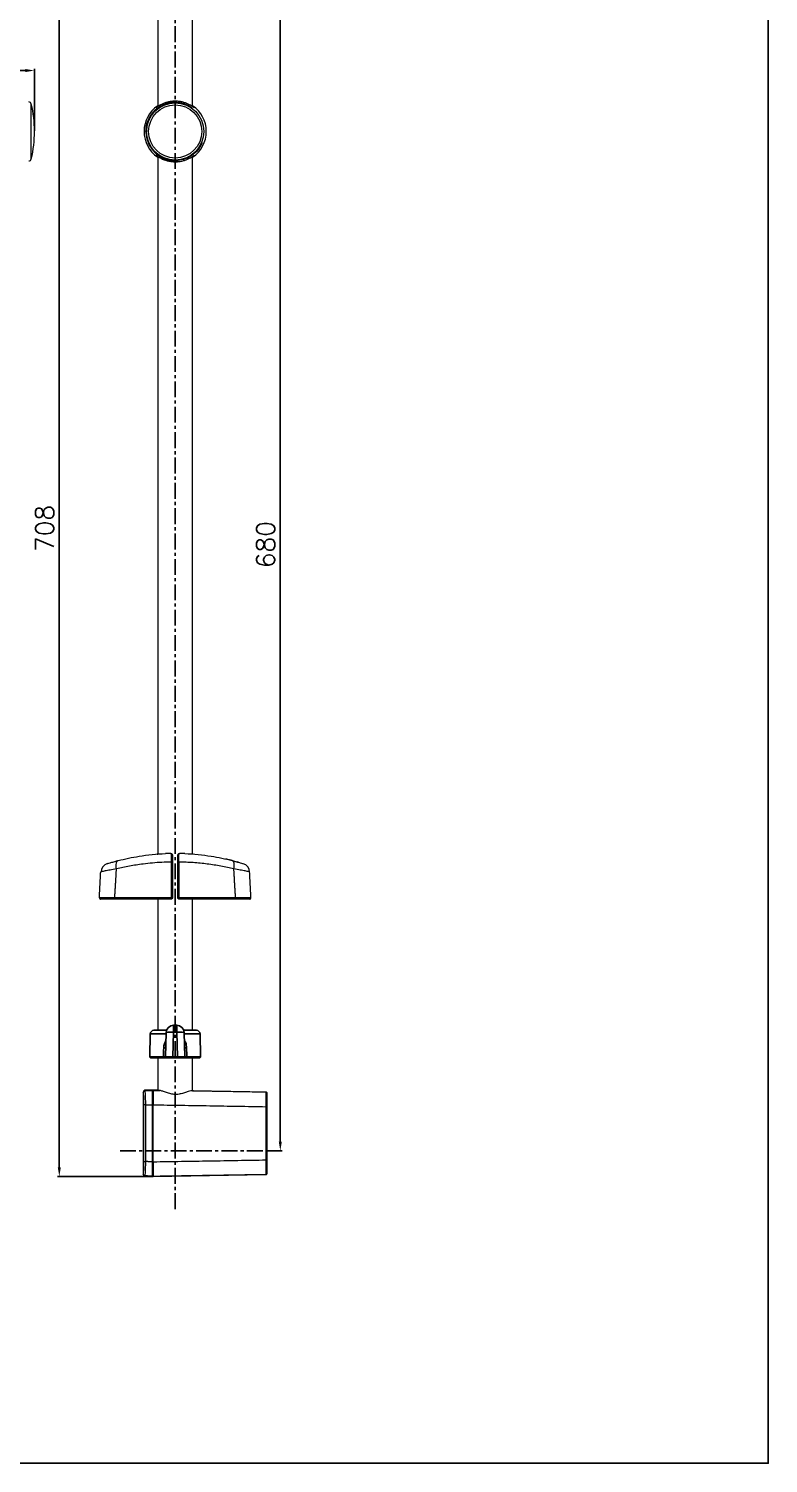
# Model space of a CAD drawing. Extents: x 277 to 1117, y -415 to 773.
# Drawn here: x 713 to 1117, y -415 to 369 of the extents above; entities that cross this region are included whole.
import ezdxf

# ---------------------------------------------------------------- set-up
doc = ezdxf.new("R2010")
doc.units = 0
doc.header["$LTSCALE"] = 23.1
doc.header["$MEASUREMENT"] = 0
doc.linetypes.add('CENTER', pattern=[0.6, 0.375, -0.075, 0.075, -0.075])
doc.layers.get('0').update_dxf_attribs({"linetype": 'CONTINUOUS'})
doc.layers.get('Defpoints').update_dxf_attribs({"linetype": 'CONTINUOUS'})
doc.styles.get("Standard").update_dxf_attribs({"font": 'txt.shx', "bigfont": 'whgtxt.shx'})
doc.dimstyles.get("Standard").update_dxf_attribs({"dimtxt": 2.5, "dimasz": 0.18, "dimexe": 0.18, "dimexo": 0.0625, "dimgap": 0.09, "dimtad": 0, "dimtih": 1, "dimtoh": 1, "dimdec": 4, "dimzin": 0, "dimdsep": 46, "dimtxsty": 'Standard', "dimcen": 0.09, "dimadec": 0, "dimazin": 0, "dimtp": 0.001, "dimtm": 0.001, "dimtfac": 1, "dimtdec": 4, "dimtofl": 0, "dimtmove": 0, "dimatfit": 0, "dimfxl": 0, "dimtolj": 1, "dimtzin": 0, "dimarcsym": 0})

# ---------------------------------------------------------------- blocks, each defined once
blk = doc.blocks.new('*D86')
at = {"color": 2, "lineweight": -2, "transparency": 16777216}
for p, q in [((843.54, 435.75), (851.68, 435.75)), ((850.68, 430.75), (850.68, -239.25)), ((843.54, -244.25), (851.68, -244.25))]:
    blk.add_line(p, q, dxfattribs=at)
at = {"color": 2, "transparency": 16777216}
for points in [[(849.85, 430.75), (851.51, 430.75), (850.68, 435.75)], [(849.85, -239.25), (851.51, -239.25), (850.68, -244.25)]]:
    blk.add_solid(points, dxfattribs=at)
at = {"layer": 'Defpoints', "color": 0, "transparency": 16777216}
for p in [(843.24, 435.75), (843.24, -244.25), (850.68, -244.25)]:
    blk.add_point(p, dxfattribs=at)
at = {"color": 2, "transparency": 16777216, "insert": (842.68, 86.92), "char_height": 10, "attachment_point": 5, "rotation": 90}
blk.add_mtext('\\A1;680', dxfattribs=at)
blk = doc.blocks.new('*D87')
at = {"color": 2, "lineweight": -2, "transparency": 16777216}
for p, q in [((780.94, 449.83), (728.93, 449.83)), ((729.93, 444.83), (729.93, -253.32)), ((780.94, -258.32), (728.93, -258.32))]:
    blk.add_line(p, q, dxfattribs=at)
at = {"color": 2, "transparency": 16777216}
for points in [[(729.09, 444.83), (730.76, 444.83), (729.93, 449.83)], [(729.09, -253.32), (730.76, -253.32), (729.93, -258.32)]]:
    blk.add_solid(points, dxfattribs=at)
at = {"layer": 'Defpoints', "color": 0, "transparency": 16777216}
for p in [(781.24, 449.83), (729.93, -258.32), (781.24, -258.32)]:
    blk.add_point(p, dxfattribs=at)
at = {"color": 2, "transparency": 16777216, "insert": (721.93, 95.75), "char_height": 10, "attachment_point": 5, "rotation": 90}
blk.add_mtext('\\A1;708', dxfattribs=at)
blk = doc.blocks.new('*D91')
at = {"color": 2, "lineweight": -2, "transparency": 16777216}
for p, q in [((513.45, -105.69), (513.45, 346.94)), ((518.45, 345.94), (711.36, 345.94)), ((716.36, 312.95), (716.36, 346.94))]:
    blk.add_line(p, q, dxfattribs=at)
at = {"color": 2, "transparency": 16777216}
for points in [[(518.45, 346.77), (518.45, 345.1), (513.45, 345.94)], [(711.36, 346.77), (711.36, 345.1), (716.36, 345.94)]]:
    blk.add_solid(points, dxfattribs=at)
at = {"layer": 'Defpoints', "color": 0, "transparency": 16777216}
for p in [(716.36, 345.94), (716.36, 312.65), (513.45, -105.99)]:
    blk.add_point(p, dxfattribs=at)
at = {"color": 2, "transparency": 16777216, "insert": (614.9, 353.94), "char_height": 10, "attachment_point": 5}
blk.add_mtext('\\A1;203', dxfattribs=at)

msp = doc.modelspace()

# ---------------------------------------------------------------- linework, layer by layer
at = {"color": 1, "linetype": 'CENTER'}
for p, q in [((793.243, 453.29), (793.243, -277.065)), ((763.118, -244.245), (848.966, -244.245))]:
    msp.add_line(p, q, dxfattribs=at)
at = {"color": 7, "linetype": 'Continuous', "lineweight": 15}
for p, q in [((783.693, 402.493), (783.693, 326.25)), ((802.793, 326.249), (802.793, 402.986)), ((783.693, 298.576), (783.693, -82.103)), ((802.793, -82.102), (802.793, 298.576)), ((761.769, -85.824), (760.813, -86.005)), ((783.347, -82.135), (783.349, -82.136)), ((822.905, -85.304), (821.93, -85.09)), ((823.23, -85.375), (822.905, -85.304)), ((791.743, -86.504), (791.743, -106.015)), ((794.743, -106.015), (794.743, -86.504)), ((791.043, -106.725), (760.541, -106.725)), ((783.693, -106.725), (782.993, -106.725)), ((783.693, -106.725), (783.693, -178.394)), ((791.743, -106.025), (791.743, -106.015)), ((794.743, -106.025), (794.743, -106.015)), ((825.945, -106.725), (795.443, -106.725)), ((802.793, -178.394), (802.793, -106.725)), ((803.493, -106.725), (802.807, -106.725)), ((783.693, -193.394), (783.693, -211.14)), ((802.793, -211.478), (802.793, -193.394)), ((780.938, -211.047), (776.725, -211.12)), ((783.184, -211.082), (781.243, -211.048)), ((781.243, -211.197), (781.243, -219.063)), ((781.243, -211.502), (781.243, -211.347)), ((781.243, -219.072), (781.243, -211.502)), ((842.949, -212.125), (803.312, -211.433)), ((775.744, -212.119), (775.744, -257.245)), ((781.243, -250.195), (781.243, -219.063)), ((843.245, -231.378), (843.242, -231.378)), ((843.243, -240.861), (843.244, -244.536)), ((781.243, -250.195), (781.243, -258.03)), ((843.243, -247.932), (843.243, -244.258)), ((776.723, -258.243), (779.938, -258.299)), ((781.243, -258.322), (842.949, -257.245)), ((781.243, -258.322), (781.243, -258.03))]:
    msp.add_line(p, q, dxfattribs=at)
at = {"color": 2, "linetype": 'Continuous', "lineweight": 15}
for p, q in [((714.64, 313.389), (714.64, 327.604)), ((714.64, 297.69), (714.64, 313.389)), ((791.23, -105.989), (760.235, -105.989)), ((791.743, -106.025), (791.23, -106.025)), ((795.257, -106.025), (794.743, -106.025)), ((826.252, -105.989), (795.257, -105.989))]:
    msp.add_line(p, q, dxfattribs=at)
for p, q in [((781.659, -178.394), (788.58, -178.394)), ((787.912, -192.876), (788.379, -179.513)), ((797.907, -178.394), (804.827, -178.394)), ((798.108, -179.513), (798.574, -192.876)), ((779.659, -180.359), (779.44, -192.885)), ((807.046, -192.885), (806.828, -180.359)), ((787.072, -193.394), (779.94, -193.394)), ((791.908, -193.394), (788.412, -193.394)), ((794.579, -193.394), (791.908, -193.394)), ((798.075, -193.394), (794.579, -193.394)), ((806.546, -193.394), (799.415, -193.394))]:
    msp.add_line(p, q)
at = {"color": 2}
for p, q in [((792.376, -179.443), (791.908, -192.867)), ((794.579, -192.867), (794.11, -179.443)), ((788.349, -180.359), (779.659, -180.359)), ((806.828, -180.359), (798.137, -180.359)), ((779.44, -192.885), (786.84, -192.885)), ((791.908, -193.394), (791.908, -192.867)), ((791.908, -192.867), (794.579, -192.867)), ((794.579, -193.394), (794.579, -192.867)), ((799.647, -192.885), (807.046, -192.885))]:
    msp.add_line(p, q, dxfattribs=at)
msp.add_lwpolyline([(277.37, -414.94), (1117.37, -414.94), (1117.37, 773.06), (277.37, 773.06)], close=True)
at = {"color": 2, "linetype": 'Continuous', "lineweight": 15, "flags": 128}
for points in [[(794.972, 296.973), (797.963, 297.615), (800.937, 298.902), (803.378, 300.577), (805.368, 302.551), (806.917, 304.714), (807.684, 306.129), (807.9, 306.547), (807.763, 306.145), (807.084, 304.725), (805.776, 302.733), (804.655, 301.44), (803.28, 300.176), (800.732, 298.487), (797.838, 297.304), (794.756, 296.717)], [(794.318, 296.683), (794.504, 296.696), (794.756, 296.717)], [(794.972, 296.973), (794.804, 296.954), (794.567, 296.932)], [(761.176, -90.252), (761.048, -89.403), (760.991, -88.587), (761.007, -87.832), (761.095, -87.16), (761.252, -86.593), (761.473, -86.147), (761.753, -85.837), (762.081, -85.672)], [(825.31, -90.252), (825.438, -89.403), (825.495, -88.587), (825.48, -87.832), (825.392, -87.16), (825.235, -86.593), (825.013, -86.147), (824.734, -85.837), (824.406, -85.672)], [(760.541, -106.725), (760.48, -106.711), (760.42, -106.668), (760.366, -106.599), (760.319, -106.507), (760.281, -106.395), (760.253, -106.267), (760.238, -106.13), (760.235, -105.989)], [(791.23, -106.025), (791.23, -106.021), (791.23, -106.016), (791.23, -106.011), (791.23, -106.007), (791.23, -106.002), (791.23, -105.998), (791.23, -105.993), (791.23, -105.989)], [(825.945, -106.725), (826.007, -106.711), (826.066, -106.668), (826.121, -106.599), (826.168, -106.507), (826.206, -106.395), (826.233, -106.267), (826.249, -106.13), (826.252, -105.989)], [(780.936, -250.198), (780.936, -246.308), (780.936, -242.418), (780.936, -238.527), (780.936, -234.637), (780.936, -230.747), (780.936, -226.856), (780.936, -222.966), (780.936, -219.076)], [(843.244, -212.522), (843.244, -212.479), (843.244, -212.449), (843.243, -212.431), (843.243, -212.425), (843.243, -212.425), (843.243, -212.432), (843.243, -212.451), (843.243, -212.483), (843.243, -212.527)], [(842.947, -249.208), (842.947, -245.571), (842.947, -241.934), (842.947, -238.297), (842.947, -234.659), (842.947, -231.022), (842.947, -227.384), (842.947, -223.747), (842.947, -220.11)], [(843.242, -220.114), (843.242, -223.75), (843.242, -227.386), (843.242, -231.023), (843.242, -234.659), (843.242, -238.295), (843.242, -241.931), (843.242, -245.568), (843.242, -249.204)]]:
    msp.add_lwpolyline(points, dxfattribs=at)
at = {"color": 7, "linetype": 'Continuous', "lineweight": 15, "flags": 128}
for points in [[(783.693, -82.097), (783.462, -82.117), (783.338, -82.129), (783.347, -82.135)], [(790.849, -81.899), (790.876, -81.884), (790.887, -81.886)], [(795.599, -81.886), (795.611, -81.884), (795.638, -81.899)], [(803.064, -82.157), (803.07, -82.138), (802.793, -82.098)], [(843.242, -231.392), (843.242, -229.984), (843.242, -228.577), (843.242, -227.169), (843.242, -225.761), (843.242, -224.354), (843.242, -222.946), (843.242, -221.539), (843.242, -220.131)], [(843.245, -220.099), (843.245, -223.735), (843.245, -227.371), (843.245, -231.008), (843.245, -234.644), (843.245, -238.28), (843.245, -241.917), (843.245, -245.553), (843.245, -249.189)], [(843.245, -220.118), (843.245, -221.525), (843.245, -222.933), (843.245, -224.34), (843.245, -225.748), (843.245, -227.155), (843.245, -228.563), (843.245, -229.971), (843.245, -231.378)], [(843.243, -244.258), (843.243, -243.479), (843.243, -242.561), (843.243, -241.642), (843.243, -240.864), (843.243, -240.343), (843.243, -240.159), (843.243, -240.342), (843.243, -240.861)], [(843.244, -244.536), (843.244, -245.314), (843.244, -246.233), (843.244, -247.151), (843.244, -247.93), (843.244, -248.451), (843.244, -248.634), (843.243, -248.452), (843.243, -247.932)], [(843.006, -257.236), (843.088, -257.208), (843.153, -257.159), (843.196, -257.106), (843.222, -257.056), (843.235, -257.016), (843.239, -256.993), (843.241, -256.981), (843.242, -256.972), (843.243, -256.963), (843.243, -256.954), (843.243, -256.942), (843.244, -256.867), (843.244, -256.755)]]:
    msp.add_lwpolyline(points, dxfattribs=at)
at = {"color": 2, "flags": 128}
for points in [[(786.84, -192.885), (786.95, -189.396), (786.996, -187.934)], [(799.491, -187.934), (799.617, -191.932), (799.647, -192.885)], [(786.84, -192.885), (786.843, -192.984), (786.856, -193.079), (786.877, -193.167), (786.906, -193.244), (786.941, -193.307), (786.982, -193.355), (787.026, -193.384), (787.072, -193.394)], [(799.415, -193.394), (799.461, -193.384), (799.505, -193.355), (799.545, -193.307), (799.581, -193.244), (799.609, -193.167), (799.631, -193.079), (799.643, -192.984), (799.647, -192.885)]]:
    msp.add_lwpolyline(points, dxfattribs=at)
at = {"color": 2, "linetype": 'Continuous', "lineweight": 15}
msp.add_circle((793.243, 312.633), 15.677, dxfattribs=at)
at = {"color": 7, "linetype": 'Continuous', "lineweight": 15}
msp.add_circle((793.243, 312.633), 14.527, dxfattribs=at)
for centre, radius, start, end in [((713.179, 327.265), 1.5, 13.093972, 89.5), ((650.334, 312.647), 66.023, 0, 13.093972), ((793.243, 312.633), 16.994, 124.192607, 235.807393), ((793.243, 312.633), 16.994, 124.1927, 235.8073), ((793.243, 312.633), 16.994, 0, 55.807393), ((793.243, 312.633), 16.994, 0, 55.8073), ((650.334, 312.647), 66.023, 346.906028, 0), ((793.243, 312.633), 16.994, 304.192607, 0), ((793.243, 312.633), 16.994, 304.1927, 0), ((713.179, 298.03), 1.5, 270.5, 346.906028), ((790.984, -82.663), 0.783, 16.634899, 97.111587), ((795.505, -82.667), 0.787, 83.088974, 163.164771), ((757.661, -92.064), 4.945, 107.436076, 177.393418), ((828.93, -92.154), 5, 3, 72.699329), ((752.524, -106.025), 0.7, 177, 270), ((833.962, -106.025), 0.7, 270, 3.000261), ((776.744, -212.12), 1, 91.007362, 180.478429), ((780.957, -211.322), 0.278, 16.750088, 105.122186), ((789.14, -211.17), 8.203, 179.137136, 180.248373), ((780.943, -211.506), 0.3, 0.049495, 91.03542), ((842.928, -212.453), 0.323, 347.917229, 86.256279), ((847.517, -213.414), 4.274, 178.948186, 180.296946), ((838.008, -213.419), 5.236, 359.875509, 0.917218), ((776.744, -257.244), 1, 179.497119, 268.98871), ((781.806, -258.264), 1.869, 179.883473, 181.091659), ((780.943, -257.953), 0.3, 268.9862, 0.000003), ((780.943, -257.953), 0.3, 268.965671, 359.972209)]:
    msp.add_arc(centre, radius, start, end, dxfattribs=at)
at = {"color": 2, "linetype": 'Continuous', "lineweight": 15}
for centre, radius, start, end in [((791.258, -82.542), 0.486, 1.983993, 93.120923), ((795.229, -82.542), 0.486, 86.878852, 178.015817), ((791.36, -88.971), 2.496, 81.171303, 92.994978), ((795.126, -88.971), 2.496, 87.005022, 98.828697), ((791.36, -108.479), 2.494, 81.167618, 92.996551), ((795.126, -108.479), 2.494, 87.003415, 98.832374), ((777.881, -106.016), 17.375, 359.96882, 0.089502), ((776.831, -212.275), 1.001, 91.086447, 179.855097), ((776.95, -238.871), 19.733, 89.427293, 92.273229), ((781.013, -224.364), 5.289, 87.529407, 90.837437), ((847.283, -212.205), 4.335, 178.944112, 180.294332), ((842.943, -212.527), 0.3, 0.023277, 89.038643), ((843.021, -225.438), 5.328, 87.626924, 90.797742), ((776.948, -232.387), 17.751, 267.477218, 270.641101), ((781.013, -245.449), 4.749, 269.075215, 272.759257), ((843.02, -244.436), 4.772, 269.121683, 272.662119), ((776.84, -256.963), 1.001, 180.330364, 268.906188), ((780.943, -257.729), 0.299, 268.874374, 359.857324), ((927.591, -257.833), 146.654, 180.076309, 180.163821), ((842.943, -256.76), 0.3, 270.913467, 359.910274), ((862.012, -257.08), 19.064, 179.939775, 180.49654)]:
    msp.add_arc(centre, radius, start, end, dxfattribs=at)
for centre, radius, start, end in [((781.659, -180.394), 2, 90, 179), ((792.376, -179.653), 4, 91.210876, 178), ((793.243, -220.668), 45.024, 88.789124, 91.210876), ((794.11, -179.653), 4, 2, 88.789124), ((804.828, -180.394), 2, 1, 90), ((779.94, -192.894), 0.5, 179, 270), ((788.412, -192.894), 0.5, 178, 270), ((798.075, -192.894), 0.5, 270, 2), ((806.546, -192.894), 0.5, 270, 1)]:
    msp.add_arc(centre, radius, start, end)
at = {"color": 2}
for centre, radius, start, end in [((790.712, -198.631), 19.259, 85.041527, 96.957318), ((-47.336, -196.278), 839.882, 1.148485, 1.40708), ((793.243, -220.458), 41.024, 88.789124, 91.210876), ((1632.87, -196.255), 838.928, 178.592829, 178.851718), ((795.775, -198.631), 19.259, 83.042667, 94.958487)]:
    msp.add_arc(centre, radius, start, end, dxfattribs=at)
for centre, major_axis, start_param, end_param in [((791.914, -192.894), (-4.002, 0.017), -1.5691694, -0.0001996), ((794.573, -192.894), (4.002, 0.017), 0.0001996, 1.5691694)]:
    msp.add_ellipse(centre, major_axis=major_axis, ratio=0.0065319, start_param=start_param, end_param=end_param, dxfattribs=at)
at = {"color": 7, "linetype": 'Continuous', "lineweight": 15}
for points, knots in [([(803.577, 325.724), (803.523, 325.757), (803.414, 325.821), (802.741, 326.294), (801.757, 326.911), (800.466, 327.593), (798.909, 328.24), (797.115, 328.774), (795.13, 329.121), (793.042, 329.227), (790.96, 329.072), (789.004, 328.681), (787.23, 328.117), (786.26, 327.671), (785.775, 327.449)], [0, 0, 0, 0, 0.082339, 0.1649161, 0.2478693, 0.3311875, 0.4142079, 0.4978197, 0.5810614, 0.6648877, 0.7488513, 0.8325599, 0.9163112, 1, 1, 1, 1]), ([(782.986, 325.776), (782.952, 325.754), (782.846, 325.687), (783.074, 325.899), (783.5, 326.22), (783.693, 326.365)], [0, 0, 0, 0, 0.2026082, 0.6386037, 1, 1, 1, 1]), ([(785.775, 327.449), (785.344, 327.223), (784.484, 326.773), (783.593, 326.189), (783.055, 325.808), (783.004, 325.784), (782.986, 325.776)], [0, 0, 0, 0, 0.2845746, 0.5681006, 0.8486627, 1, 1, 1, 1]), ([(802.793, 326.367), (802.811, 326.355), (803.133, 326.137), (803.473, 325.834), (803.543, 325.761), (803.577, 325.724)], [0, 0, 0, 0, 0.0280876, 0.51403, 1, 1, 1, 1]), ([(783.693, 298.903), (783.627, 298.95), (783.271, 299.198), (782.939, 299.494), (782.93, 299.521), (782.926, 299.534)], [0, 0, 0, 0, 0.1031755, 0.5521525, 1, 1, 1, 1]), ([(783.061, 299.443), (783.115, 299.408), (783.259, 299.314), (783.917, 298.85), (784.656, 298.421), (785.026, 298.206)], [0, 0, 0, 0, 0.226756, 0.6127179, 1, 1, 1, 1]), ([(785.026, 298.206), (785.457, 297.98), (786.318, 297.53), (787.952, 296.896), (789.793, 296.397), (791.814, 296.098), (793.915, 296.05), (795.981, 296.262), (797.903, 296.699), (799.611, 297.294), (801.057, 297.967), (802.229, 298.64), (803.056, 299.186), (803.501, 299.507), (803.51, 299.498), (803.512, 299.496)], [0, 0, 0, 0, 0.0811678, 0.161976, 0.2432328, 0.3244343, 0.4057274, 0.4873856, 0.5688082, 0.6499969, 0.7311604, 0.8116439, 0.8921793, 0.9724913, 1, 1, 1, 1]), ([(803.512, 299.496), (803.54, 299.512), (803.611, 299.551), (803.345, 299.307), (802.94, 299.011), (802.793, 298.904)], [0, 0, 0, 0, 0.2926768, 0.7438968, 1, 1, 1, 1]), ([(756.286, -87.314), (756.337, -87.298), (756.491, -87.25), (757.672, -86.891), (759.249, -86.427), (760.535, -86.085), (760.996, -85.963)], [0, 0, 0, 0, 0.1613566, 0.4870783, 0.8162421, 1, 1, 1, 1]), ([(762.081, -85.672), (763.939, -85.215), (767.646, -84.304), (771.558, -83.629), (773.509, -83.293)], [0, 0, 0, 0, 0.5011556, 1, 1, 1, 1]), ([(773.509, -83.293), (775.858, -82.951), (780.574, -82.264), (785.442, -81.982), (787.886, -81.84)], [0, 0, 0, 0, 0.4980819, 1, 1, 1, 1]), ([(783.351, -82.117), (783.346, -82.117), (783.339, -82.117), (783.64, -82.095), (783.693, -82.091)], [0, 0, 0, 0, 0.8243081, 1, 1, 1, 1]), ([(791.743, -82.525), (791.743, -82.713), (791.743, -83.087), (791.743, -84.048), (791.743, -85.207), (791.743, -86.072), (791.743, -86.504)], [0, 0, 0, 0, 0.2508375, 0.5007297, 0.7504794, 1, 1, 1, 1]), ([(794.743, -86.504), (794.743, -86.07), (794.743, -85.202), (794.743, -84.043), (794.743, -83.084), (794.743, -82.711), (794.743, -82.525)], [0, 0, 0, 0, 0.2508381, 0.500732, 0.7504847, 1, 1, 1, 1]), ([(798.601, -81.84), (801.027, -81.98), (805.862, -82.26), (810.547, -82.939), (812.88, -83.277)], [0, 0, 0, 0, 0.501898, 1, 1, 1, 1]), ([(812.88, -83.277), (814.848, -83.615), (818.794, -84.293), (822.532, -85.212), (824.406, -85.672)], [0, 0, 0, 0, 0.4988437, 1, 1, 1, 1]), ([(824.382, -85.666), (824.356, -85.659), (823.744, -85.497), (822.879, -85.289), (822.051, -85.09)], [0, 0, 0, 0, 0.042546, 1, 1, 1, 1]), ([(824.406, -85.672), (825.251, -85.896), (826.93, -86.339), (828.849, -86.9), (830.165, -87.301), (830.333, -87.354), (830.417, -87.38)], [0, 0, 0, 0, 0.2548487, 0.5058706, 0.7539582, 1, 1, 1, 1]), ([(827.588, -86.536), (827.56, -86.527), (827.526, -86.516), (827.044, -86.383), (826.96, -86.359)], [0, 0, 0, 0, 0.8263106, 1, 1, 1, 1]), ([(760.541, -106.725), (759.391, -106.725), (757.092, -106.725), (754.549, -106.725), (752.845, -106.725), (752.631, -106.725), (752.524, -106.725)], [0, 0, 0, 0, 0.2505751, 0.5006001, 0.7504669, 1, 1, 1, 1]), ([(791.743, -106.025), (791.74, -106.079), (791.732, -106.189), (791.676, -106.336), (791.596, -106.463), (791.471, -106.591), (791.283, -106.702), (791.122, -106.717), (791.043, -106.725)], [0, 0, 0, 0, 0.1445728, 0.2924509, 0.4175323, 0.5505814, 0.7814789, 1, 1, 1, 1]), ([(795.443, -106.725), (795.365, -106.718), (795.203, -106.702), (795.012, -106.589), (794.88, -106.451), (794.801, -106.316), (794.752, -106.172), (794.746, -106.074), (794.743, -106.025)], [0, 0, 0, 0, 0.2184185, 0.4492261, 0.5954585, 0.7357549, 0.8704121, 1, 1, 1, 1]), ([(833.962, -106.725), (833.855, -106.725), (833.64, -106.725), (831.928, -106.725), (829.385, -106.725), (827.091, -106.725), (825.945, -106.725)], [0, 0, 0, 0, 0.2505752, 0.5006001, 0.7504669, 1, 1, 1, 1]), ([(784.808, -211.266), (784.366, -211.218), (783.481, -211.122), (783.036, -211.067), (783.181, -211.083), (783.184, -211.083)], [0, 0, 0, 0, 0.4935521, 0.9877575, 1, 1, 1, 1]), ([(783.532, -211.122), (783.54, -211.123), (783.552, -211.125), (783.654, -211.136), (783.693, -211.14)], [0, 0, 0, 0, 0.6180001, 1, 1, 1, 1]), ([(801.882, -211.547), (801.384, -211.64), (800.39, -211.826), (798.34, -212.569), (796.014, -213.251), (793.408, -213.543), (790.805, -213.16), (788.47, -212.409), (786.381, -211.602), (785.335, -211.379), (784.808, -211.266)], [0, 0, 0, 0, 0.1262162, 0.2519184, 0.3765417, 0.500047, 0.6234428, 0.7478555, 0.8731299, 1, 1, 1, 1]), ([(803.312, -211.434), (803.315, -211.434), (803.442, -211.424), (803.054, -211.459), (802.273, -211.518), (801.882, -211.547)], [0, 0, 0, 0, 0.0105096, 0.5051572, 1, 1, 1, 1]), ([(802.793, -211.474), (802.861, -211.469), (802.942, -211.463), (802.961, -211.462), (802.963, -211.461)], [0, 0, 0, 0, 0.8439759, 1, 1, 1, 1]), ([(843.245, -231.378), (843.245, -231.677), (843.245, -232.275), (843.245, -232.957), (843.245, -233.191), (843.245, -233.271)], [0, 0, 0, 0, 0.3964362, 0.7925491, 1, 1, 1, 1]), ([(843.242, -249.204), (843.242, -250.151), (843.242, -252.045), (843.242, -254.462), (843.242, -256.231), (843.242, -256.584), (843.243, -256.761)], [0, 0, 0, 0, 0.2503311, 0.5001445, 0.7500255, 1, 1, 1, 1]), ([(843.245, -249.189), (843.245, -250.135), (843.245, -252.028), (843.245, -254.447), (843.244, -256.22), (843.244, -256.577), (843.244, -256.755)], [0, 0, 0, 0, 0.2499752, 0.499858, 0.7496695, 1, 1, 1, 1]), ([(779.938, -258.26), (779.947, -258.257), (779.966, -258.252), (780.103, -258.245), (780.302, -258.243), (780.459, -258.245), (780.538, -258.245)], [0, 0, 0, 0, 0.2508854, 0.5010434, 0.7504997, 1, 1, 1, 1]), ([(843.243, -256.761), (843.243, -256.854), (843.243, -257.039), (843.244, -256.85), (843.244, -256.755)], [0, 0, 0, 0, 0.5, 1, 1, 1, 1])]:
    msp.add_open_spline(points, degree=3, knots=knots, dxfattribs=at)
at = {"color": 2, "linetype": 'Continuous', "lineweight": 15}
for points, knots in [([(779.325, 320.521), (779.628, 321.03), (780.224, 322.029), (781.424, 323.51), (782.842, 324.894), (784.514, 326.144), (786.369, 327.181), (788.35, 327.957), (790.383, 328.455), (793.024, 328.747), (796.105, 328.502), (798.663, 327.711), (800.328, 326.937), (801.35, 326.353), (802.09, 325.852), (802.434, 325.577), (802.298, 325.649), (801.962, 325.856), (801.501, 326.137), (800.997, 326.408), (800.663, 326.587)], [0, 0, 0, 0, 0.0540548, 0.1062215, 0.1609691, 0.2137935, 0.2678094, 0.3217852, 0.3746832, 0.4294761, 0.5350419, 0.6405558, 0.6925693, 0.7440839, 0.7954562, 0.8463458, 0.8969657, 0.9218696, 0.9482615, 1, 1, 1, 1]), ([(777.246, 312.633), (777.342, 314.055), (777.529, 316.819), (778.738, 319.311), (779.325, 320.521)], [0, 0, 0, 0, 0.5143206, 1, 1, 1, 1]), ([(779.611, 320.507), (779.015, 319.301), (777.788, 316.818), (777.597, 314.054), (777.499, 312.633)], [0, 0, 0, 0, 0.4857044, 1, 1, 1, 1]), ([(779.325, 320.521), (779.354, 320.56), (779.411, 320.638), (779.512, 320.683), (779.562, 320.705)], [0, 0, 0, 0, 0.5015136, 1, 1, 1, 1]), ([(779.533, 320.404), (779.512, 320.417), (779.452, 320.45), (779.359, 320.502), (779.339, 320.514), (779.325, 320.521)], [0, 0, 0, 0, 0.1643575, 0.4565466, 1, 1, 1, 1]), ([(777.246, 312.633), (777.307, 311.578), (777.432, 309.415), (778.443, 306.292), (780.052, 303.384), (782.189, 300.927), (784.815, 298.909), (787.626, 297.563), (790.862, 296.681), (793.051, 296.682), (794.318, 296.683)], [0, 0, 0, 0, 0.1207733, 0.2475832, 0.3724849, 0.5000137, 0.618231, 0.7500337, 0.8553071, 1, 1, 1, 1]), ([(794.567, 296.932), (793.305, 296.912), (791.126, 296.879), (787.894, 297.716), (785.082, 299.027), (782.449, 301.016), (780.312, 303.443), (778.699, 306.326), (777.685, 309.424), (777.56, 311.581), (777.499, 312.633)], [0, 0, 0, 0, 0.1447903, 0.2501149, 0.3819718, 0.5001768, 0.6282283, 0.7518627, 0.878958, 1, 1, 1, 1]), ([(791.231, -82.057), (791.227, -82.036), (791.217, -81.993), (791.137, -81.945), (791.014, -81.911), (790.903, -81.903), (790.849, -81.899)], [0, 0, 0, 0, 0.259252, 0.5136342, 0.7603148, 1, 1, 1, 1]), ([(791.23, -86.478), (791.229, -85.998), (791.228, -85.037), (791.228, -83.749), (791.229, -82.681), (791.23, -82.265), (791.231, -82.057)], [0, 0, 0, 0, 0.2495197, 0.4992707, 0.7491653, 1, 1, 1, 1]), ([(795.638, -81.899), (795.583, -81.903), (795.472, -81.911), (795.35, -81.945), (795.27, -81.993), (795.26, -82.036), (795.255, -82.057)], [0, 0, 0, 0, 0.2390669, 0.4860456, 0.740961, 1, 1, 1, 1]), ([(795.257, -86.478), (795.257, -85.995), (795.258, -85.031), (795.259, -83.743), (795.258, -82.678), (795.256, -82.264), (795.255, -82.057)], [0, 0, 0, 0, 0.2508406, 0.5007366, 0.7504859, 1, 1, 1, 1]), ([(761.176, -90.252), (759.966, -90.454), (757.537, -90.858), (754.827, -91.378), (753.167, -91.723), (752.947, -91.789), (752.874, -91.81)], [0, 0, 0, 0, 0.2834064, 0.5687875, 0.8562528, 1, 1, 1, 1]), ([(791.23, -86.478), (789.49, -86.523), (786.009, -86.612), (780.822, -86.993), (774.876, -87.644), (768.226, -88.67), (763.53, -89.724), (761.176, -90.252)], [0, 0, 0, 0, 0.1666747, 0.3333811, 0.5012429, 0.7500385, 1, 1, 1, 1]), ([(825.31, -90.252), (822.957, -89.724), (818.26, -88.669), (810.785, -87.522), (803.104, -86.721), (797.871, -86.559), (795.257, -86.478)], [0, 0, 0, 0, 0.2500005, 0.4988351, 0.7495998, 1, 1, 1, 1]), ([(833.923, -91.893), (833.803, -91.854), (833.565, -91.777), (831.696, -91.385), (828.956, -90.859), (826.525, -90.454), (825.31, -90.252)], [0, 0, 0, 0, 0.2513518, 0.5020677, 0.7512806, 1, 1, 1, 1]), ([(760.235, -105.989), (759.027, -105.987), (756.614, -105.983), (753.959, -105.982), (752.277, -105.983), (752.062, -105.986), (751.97, -105.987)], [0, 0, 0, 0, 0.2672964, 0.5340126, 0.80056, 1, 1, 1, 1]), ([(791.043, -106.725), (791.064, -106.717), (791.107, -106.702), (791.157, -106.591), (791.19, -106.463), (791.212, -106.336), (791.227, -106.189), (791.229, -106.079), (791.23, -106.025)], [0, 0, 0, 0, 0.2185139, 0.4494299, 0.5824212, 0.7075725, 0.8553895, 1, 1, 1, 1]), ([(795.257, -106.025), (795.258, -106.079), (795.26, -106.189), (795.275, -106.336), (795.296, -106.463), (795.33, -106.591), (795.38, -106.702), (795.422, -106.718), (795.443, -106.725)], [0, 0, 0, 0, 0.1447747, 0.2927925, 0.4178499, 0.5507704, 0.7815925, 1, 1, 1, 1]), ([(834.515, -105.987), (834.422, -105.986), (834.206, -105.983), (832.518, -105.982), (829.862, -105.983), (827.455, -105.987), (826.252, -105.989)], [0, 0, 0, 0, 0.2003133, 0.467109, 0.7337359, 1, 1, 1, 1]), ([(777.147, -219.139), (777.137, -218.139), (777.118, -216.139), (777.018, -213.601), (776.901, -211.768), (776.841, -211.439), (776.812, -211.274)], [0, 0, 0, 0, 0.2500021, 0.4998651, 0.7496071, 1, 1, 1, 1]), ([(780.936, -219.076), (780.936, -218.077), (780.935, -216.079), (780.934, -213.54), (780.935, -211.704), (780.937, -211.372), (780.937, -211.206)], [0, 0, 0, 0, 0.2499719, 0.4998227, 0.7495898, 1, 1, 1, 1]), ([(776.167, -219.153), (776.159, -218.278), (776.143, -216.526), (776.044, -214.305), (775.924, -212.704), (775.861, -212.416), (775.83, -212.272)], [0, 0, 0, 0, 0.2493208, 0.4988961, 0.7489165, 1, 1, 1, 1]), ([(842.947, -220.11), (842.947, -219.103), (842.948, -217.089), (842.949, -214.535), (842.949, -212.699), (842.948, -212.385), (842.948, -212.227)], [0, 0, 0, 0, 0.2499763, 0.499809, 0.7495545, 1, 1, 1, 1]), ([(843.243, -212.527), (843.242, -212.679), (843.242, -212.981), (843.242, -214.748), (843.242, -217.207), (843.242, -219.145), (843.242, -220.114)], [0, 0, 0, 0, 0.2504474, 0.5001883, 0.750025, 1, 1, 1, 1]), ([(843.242, -220.131), (843.242, -219.274), (843.242, -217.561), (843.242, -215.389), (843.242, -213.834), (843.243, -213.569), (843.243, -213.436)], [0, 0, 0, 0, 0.2504676, 0.500639, 0.7509508, 1, 1, 1, 1]), ([(775.839, -256.969), (775.871, -256.798), (775.934, -256.455), (776.05, -254.852), (776.144, -252.675), (776.159, -250.972), (776.167, -250.121)], [0, 0, 0, 0, 0.2506392, 0.5007997, 0.7503803, 1, 1, 1, 1]), ([(776.821, -257.964), (776.851, -257.768), (776.911, -257.376), (777.024, -255.541), (777.119, -253.053), (777.137, -251.11), (777.146, -250.137)], [0, 0, 0, 0, 0.2499508, 0.4998438, 0.7497086, 1, 1, 1, 1]), ([(780.937, -258.028), (780.937, -257.831), (780.935, -257.435), (780.934, -255.597), (780.935, -253.109), (780.936, -251.169), (780.936, -250.198)], [0, 0, 0, 0, 0.2499789, 0.4998889, 0.7497401, 1, 1, 1, 1]), ([(842.948, -257.06), (842.948, -256.876), (842.949, -256.509), (842.949, -254.672), (842.948, -252.16), (842.947, -250.193), (842.947, -249.208)], [0, 0, 0, 0, 0.249974, 0.4998566, 0.7496693, 1, 1, 1, 1])]:
    msp.add_open_spline(points, degree=3, knots=knots, dxfattribs=at)
for points in [[(779.701, 320.643), (779.611, 320.507)], [(794.567, 296.932), (794.426, 296.934)], [(794.561, 297.046), (794.756, 296.717)], [(760.235, -105.989), (761.176, -90.252)], [(791.23, -105.989), (791.23, -86.478)], [(795.257, -86.478), (795.257, -105.989)], [(826.252, -105.989), (825.31, -90.252)], [(776.812, -211.274), (780.937, -211.206)], [(776.812, -211.274), (776.813, -211.27)], [(781.242, -211.208), (784.808, -211.266)], [(842.948, -212.227), (801.882, -211.547)], [(775.744, -212.12), (775.83, -212.272)], [(776.167, -250.121), (776.167, -219.153)], [(777.146, -250.137), (777.147, -219.139)], [(777.147, -219.139), (780.936, -219.076)], [(781.241, -219.078), (842.947, -220.11)], [(780.936, -250.198), (777.146, -250.137)], [(781.241, -250.203), (842.947, -249.208)], [(775.839, -256.969), (775.744, -257.243)], [(776.727, -258.241), (776.821, -257.964)], [(780.937, -258.028), (776.821, -257.964)], [(781.242, -258.033), (842.948, -257.06)]]:
    msp.add_open_spline(points, degree=1, dxfattribs=at)
at = {"color": 7, "linetype": 'Continuous', "lineweight": 15}
for points in [[(790.849, -81.899), (787.886, -81.84)], [(798.228, -81.848), (795.638, -81.899)], [(798.601, -81.84), (798.228, -81.848)], [(822.051, -85.09), (820.711, -84.812)], [(751.825, -105.989), (752.564, -91.893)], [(752.874, -91.81), (752.564, -91.893)], [(834.662, -105.989), (833.923, -91.893)], [(751.97, -105.987), (751.825, -105.989)], [(834.662, -105.989), (834.515, -105.987)], [(780.538, -258.245), (780.938, -258.252)]]:
    msp.add_open_spline(points, degree=1, dxfattribs=at)
at = {"color": 2}
for points, knots in [([(786.996, -187.934), (787.069, -187.193), (787.209, -185.785), (787.896, -184.58), (788.222, -184.009)], [0, 0, 0, 0, 0.5264824, 1, 1, 1, 1]), ([(786.996, -187.934), (787.152, -187.94), (787.464, -187.95), (787.809, -187.962), (788.04, -187.969), (788.069, -187.969), (788.084, -187.969)], [0, 0, 0, 0, 0.25, 0.4999996, 0.7500001, 1, 1, 1, 1]), ([(798.266, -184.036), (798.319, -184.097), (798.886, -184.755), (799.312, -186.143), (799.441, -187.437), (799.491, -187.934)], [0, 0, 0, 0, 0.0596104, 0.6382119, 1, 1, 1, 1]), ([(799.491, -187.934), (799.335, -187.94), (799.022, -187.95), (798.678, -187.962), (798.447, -187.969), (798.418, -187.969), (798.403, -187.969)], [0, 0, 0, 0, 0.2500001, 0.4999998, 0.7500003, 1, 1, 1, 1]), ([(786.84, -192.885), (786.884, -192.884), (787.125, -192.882), (787.501, -192.879), (787.846, -192.876), (787.89, -192.876), (787.912, -192.876)], [0, 0, 0, 0, 0.0706651, 0.3805233, 0.6902697, 1, 1, 1, 1]), ([(798.574, -192.876), (798.576, -192.876), (798.582, -192.876), (798.71, -192.877), (799.079, -192.88), (799.458, -192.883), (799.647, -192.885)], [0, 0, 0, 0, 0.0700951, 0.3799489, 0.6899589, 1, 1, 1, 1])]:
    msp.add_open_spline(points, degree=3, knots=knots, dxfattribs=at)
for points, knots in [([(788.412, -193.394), (788.384, -193.394), (788.329, -193.394), (787.898, -193.394), (787.428, -193.394), (787.127, -193.394), (787.072, -193.394)], [0, 0, 0, 0, 0.3097578, 0.619513, 0.9293445, 1, 1, 1, 1]), ([(799.415, -193.394), (799.179, -193.394), (798.706, -193.394), (798.244, -193.394), (798.084, -193.394), (798.076, -193.394), (798.075, -193.394)], [0, 0, 0, 0, 0.3100066, 0.6200189, 0.929898, 1, 1, 1, 1])]:
    msp.add_open_spline(points, degree=3, knots=knots)
at = {"linetype": 'Continuous', "lineweight": 15}
for points, knots in [([(843.245, -220.099), (843.245, -219.128), (843.245, -217.189), (843.245, -214.732), (843.244, -212.971), (843.244, -212.671), (843.244, -212.522)], [0, 0, 0, 0, 0.2504472, 0.5001894, 0.7500261, 1, 1, 1, 1]), ([(843.244, -213.431), (843.244, -213.563), (843.244, -213.828), (843.245, -215.388), (843.245, -217.557), (843.245, -219.266), (843.245, -220.118)], [0, 0, 0, 0, 0.2504654, 0.5006392, 0.7509485, 1, 1, 1, 1])]:
    msp.add_open_spline(points, degree=3, knots=knots, dxfattribs=at)

# ---------------------------------------------------------------- dimensions: what is measured, and where the dimension line sits
dim = msp.add_linear_dim(base=(729.927, -258.322), p1=(781.243, 449.832), p2=(781.243, -258.322), angle=90, dimstyle='Standard', override={"dimtxt": 10, "dimasz": 5, "dimexe": 1, "dimexo": 0.3, "dimgap": 3, "dimtad": 1, "dimtih": 0, "dimtoh": 0, "dimdec": 0, "dimcen": 0, "dimclrd": 2, "dimclre": 2, "dimclrt": 2, "dimtp": 0.1, "dimtm": 0, "dimtfac": 0.5, "dimtdec": 2, "dimatfit": 3})
dim.commit()
dim.dimension.update_dxf_attribs({"geometry": '*D87', "text_midpoint": (721.927, 95.755)})
dim = msp.add_linear_dim(base=(850.681, -244.245), p1=(843.243, 435.755), p2=(843.243, -244.245), angle=90, text='680', dimstyle='Standard', override={"dimtxt": 10, "dimasz": 5, "dimexe": 1, "dimexo": 0.3, "dimgap": 3, "dimtad": 1, "dimtih": 0, "dimtoh": 0, "dimdec": 2, "dimcen": 0, "dimclrd": 2, "dimclre": 2, "dimclrt": 2, "dimtp": 0.1, "dimtm": 0, "dimtfac": 0.5, "dimtdec": 2, "dimatfit": 3})
dim.commit()
dim.dimension.update_dxf_attribs({"geometry": '*D86', "text_midpoint": (850.681, 86.921), "dimtype": 160})
dim = msp.add_linear_dim(base=(716.357, 345.937), p1=(513.447, -105.989), p2=(716.357, 312.647), dimstyle='Standard', override={"dimtxt": 10, "dimasz": 5, "dimexe": 1, "dimexo": 0.3, "dimgap": 3, "dimtad": 1, "dimtih": 0, "dimtoh": 0, "dimdec": 0, "dimcen": 0, "dimclrd": 2, "dimclre": 2, "dimclrt": 2, "dimtp": 0.1, "dimtm": 0, "dimtfac": 0.5, "dimtdec": 2, "dimatfit": 3})
dim.commit()
dim.dimension.update_dxf_attribs({"geometry": '*D91', "text_midpoint": (614.902, 353.937)})

doc.saveas('drawing.dxf')
